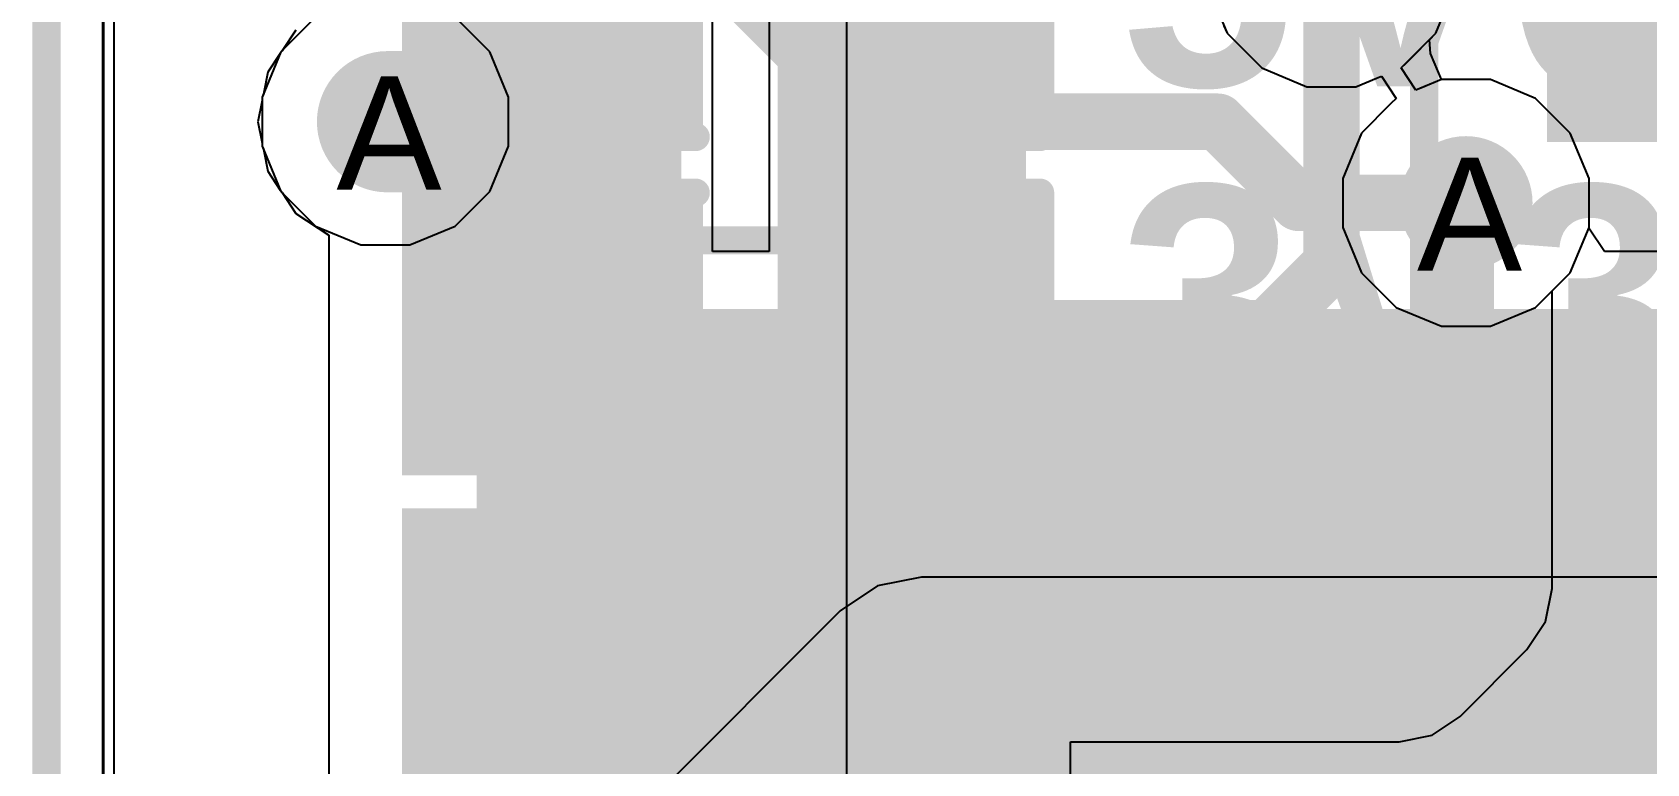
# Model space of a CAD drawing. Header units: inches. Extents: x 0 to 5271, y 0 to 5417.
# Drawn here: x -0.06 to 7.2, y 95.11 to 98.4 of the extents above; entities that cross this region are included whole.
import ezdxf

# ---------------------------------------------------------------- set-up
doc = ezdxf.new("R2010")
doc.units = ezdxf.units.IN
for name, color, linetype in [('Board_Outline', 216, 'Continuous'), ('Bottom Layer', 5, 'Continuous'), ('Bottom Overlay', 54, 'Continuous'), ('Bottom Paste', 16, 'Continuous'), ('Bottom Solder', 6, 'Continuous'), ('Drill Drawing', 1, 'Continuous'), ('L2_GND1', 16, 'Continuous'), ('L3_SIG1', 76, 'Continuous'), ('L4_PWR', 90, 'Continuous'), ('L5_GND2', 156, 'Continuous'), ('L6_SIG2', 130, 'Continuous'), ('L7_GND3', 216, 'Continuous'), ('Top Layer', 1, 'Continuous'), ('Top Overlay', 2, 'Continuous'), ('Top Paste', 8, 'Continuous'), ('Top Solder', 216, 'Continuous'), ('Via Holes', 16, 'Continuous')]:
    doc.layers.add(name, color=color, linetype=linetype)
doc.styles.add('Arial', font='', dxfattribs={"height": 0.2})
doc.styles.add('Arial_Bold', font='', dxfattribs={"height": 0.2})
doc.styles.get('Arial').set_extended_font_data('Arial')
doc.styles.get('Arial_Bold').set_extended_font_data('Arial', bold=True)

# ---------------------------------------------------------------- blocks, each defined once
blk = doc.blocks.new('R___0603_B_214')
at = {"layer": 'Bottom Layer'}
for points in [[(-1.14304572, -0.44450508), (-1.14304572, 0.44449492), (-0.38104572, 0.44449492), (-0.38104572, -0.44450508)], [(0.38095428, -0.44450508), (0.38095428, 0.44449492), (1.14295428, 0.44449492), (1.14295428, -0.44450508)]]:
    blk.add_hatch(color=5, dxfattribs=at).paths.add_polyline_path(points)
at = {"layer": 'Bottom Paste'}
for points in [[(-1.14304572, -0.44450508), (-1.14304572, 0.44449492), (-0.38104572, 0.44449492), (-0.38104572, -0.44450508)], [(0.38095428, -0.44450508), (0.38095428, 0.44449492), (1.14295428, 0.44449492), (1.14295428, -0.44450508)]]:
    blk.add_hatch(color=16, dxfattribs=at).paths.add_polyline_path(points)
at = {"layer": 'Bottom Solder'}
for points in [[(-1.24464572, -0.54610508), (-1.24464572, 0.5460949199999999), (-0.27944572, 0.5460949199999999), (-0.27944572, -0.54610508)], [(0.27935428, -0.54610508), (0.27935428, 0.5460949199999999), (1.24455428, 0.5460949199999999), (1.24455428, -0.54610508)]]:
    blk.add_hatch(color=6, dxfattribs=at).paths.add_polyline_path(points)
at = {"layer": 'Bottom Overlay'}
for points in [[(-1.21924572, 0.53339492, 0.127, 0.127, 0), (-1.21924572, -0.53340508, 0.127, 0.127, 0)], [(1.21915428, 0.53339492, 0.127, 0.127, 0), (-1.21924572, 0.53339492, 0.127, 0.127, 0)], [(1.21915428, 0.53339492, 0.127, 0.127, 0), (1.21915428, -0.53340508, 0.127, 0.127, 0)], [(1.21915428, -0.53340508, 0.127, 0.127, 0), (-1.21924572, -0.53340508, 0.127, 0.127, 0)]]:
    blk.add_lwpolyline(points, format="xyseb", dxfattribs=at)
for points in [[(-1.25099572, 0.53339492, 0.0635, 0.0635, 1), (-1.18749572, 0.53339492, 0.0635, 0.0635, 1)], [(-1.25099572, 0.53339492, 0.0635, 0.0635, 1), (-1.18749572, 0.53339492, 0.0635, 0.0635, 1)], [(1.18740428, 0.53339492, 0.0635, 0.0635, 1), (1.25090428, 0.53339492, 0.0635, 0.0635, 1)], [(1.18740428, 0.53339492, 0.0635, 0.0635, 1), (1.25090428, 0.53339492, 0.0635, 0.0635, 1)], [(-1.25099572, -0.53340508, 0.0635, 0.0635, 1), (-1.18749572, -0.53340508, 0.0635, 0.0635, 1)], [(-1.25099572, -0.53340508, 0.0635, 0.0635, 1), (-1.18749572, -0.53340508, 0.0635, 0.0635, 1)], [(1.18740428, -0.53340508, 0.0635, 0.0635, 1), (1.25090428, -0.53340508, 0.0635, 0.0635, 1)], [(1.18740428, -0.53340508, 0.0635, 0.0635, 1), (1.25090428, -0.53340508, 0.0635, 0.0635, 1)]]:
    blk.add_lwpolyline(points, format="xyseb", close=True, dxfattribs=at)
blk = doc.blocks.new('LED_0603_231')
at = {"layer": 'Top Layer'}
for points in [[(-1.00001578, 0.50000535), (-0.5000167799999999, 0.50000535), (-0.5000167799999999, -0.49999519), (-1.00001578, -0.49999519)], [(0.50000662, 0.50000535), (1.00000562, 0.50000535), (1.00000562, -0.49999519), (0.50000662, -0.49999519)]]:
    blk.add_hatch(color=1, dxfattribs=at).paths.add_polyline_path(points)
at = {"layer": 'Top Overlay'}
blk.add_hatch(color=2, dxfattribs=at).paths.add_polyline_path([(1.11759492, -0.66039492), (1.75259492, -0.66039492), (1.75259492, 0.66040508), (1.11759492, 0.66040508)])
at = {"layer": 'Top Paste'}
for points in [[(-1.00001578, 0.50000535), (-0.5000167799999999, 0.50000535), (-0.5000167799999999, -0.49999519), (-1.00001578, -0.49999519)], [(0.50000662, 0.50000535), (1.00000562, 0.50000535), (1.00000562, -0.49999519), (0.50000662, -0.49999519)]]:
    blk.add_hatch(color=8, dxfattribs=at).paths.add_polyline_path(points)
at = {"layer": 'Top Solder'}
for points in [[(-1.10161578, 0.60160535), (-0.39841678, 0.60160535), (-0.39841678, -0.60159519), (-1.10161578, -0.60159519)], [(0.3984066199999999, 0.60160535), (1.10160562, 0.60160535), (1.10160562, -0.60159519), (0.3984066199999999, -0.60159519)]]:
    blk.add_hatch(color=216, dxfattribs=at).paths.add_polyline_path(points)
at = {"layer": 'Top Overlay'}
for points in [[(-1.11760508, 0.6096050799999999, 0.127, 0.127, 0), (-1.11760508, -0.60959492, 0.127, 0.127, 0)], [(-0.43180508, 0.6096050799999999, 0.127, 0.127, 0), (-1.11760508, 0.6096050799999999, 0.127, 0.127, 0)], [(1.11759492, 0.6096050799999999, 0.127, 0.127, 0), (0.43179492, 0.6096050799999999, 0.127, 0.127, 0)], [(1.11759492, 0.6096050799999999, 0.127, 0.127, 0), (1.11759492, -0.60959492, 0.127, 0.127, 0)], [(-0.43180508, -0.60959492, 0.127, 0.127, 0), (-1.11760508, -0.60959492, 0.127, 0.127, 0)], [(1.11759492, -0.60959492, 0.127, 0.127, 0), (0.43179492, -0.60959492, 0.127, 0.127, 0)]]:
    blk.add_lwpolyline(points, format="xyseb", dxfattribs=at)
for points in [[(-1.14935508, 0.6096050799999999, 0.0635, 0.0635, 1), (-1.08585508, 0.6096050799999999, 0.0635, 0.0635, 1)], [(-1.14935508, 0.6096050799999999, 0.0635, 0.0635, 1), (-1.08585508, 0.6096050799999999, 0.0635, 0.0635, 1)], [(-0.46355508, 0.6096050799999999, 0.0635, 0.0635, 1), (-0.40005508, 0.6096050799999999, 0.0635, 0.0635, 1)], [(0.40004492, 0.6096050799999999, 0.0635, 0.0635, 1), (0.46354492, 0.6096050799999999, 0.0635, 0.0635, 1)], [(1.08584492, 0.6096050799999999, 0.0635, 0.0635, 1), (1.14934492, 0.6096050799999999, 0.0635, 0.0635, 1)], [(1.08584492, 0.6096050799999999, 0.0635, 0.0635, 1), (1.14934492, 0.6096050799999999, 0.0635, 0.0635, 1)], [(-1.14935508, -0.60959492, 0.0635, 0.0635, 1), (-1.08585508, -0.60959492, 0.0635, 0.0635, 1)], [(-1.14935508, -0.60959492, 0.0635, 0.0635, 1), (-1.08585508, -0.60959492, 0.0635, 0.0635, 1)], [(-0.46355508, -0.60959492, 0.0635, 0.0635, 1), (-0.40005508, -0.60959492, 0.0635, 0.0635, 1)], [(0.40004492, -0.60959492, 0.0635, 0.0635, 1), (0.46354492, -0.60959492, 0.0635, 0.0635, 1)], [(1.08584492, -0.60959492, 0.0635, 0.0635, 1), (1.14934492, -0.60959492, 0.0635, 0.0635, 1)], [(1.08584492, -0.60959492, 0.0635, 0.0635, 1), (1.14934492, -0.60959492, 0.0635, 0.0635, 1)]]:
    blk.add_lwpolyline(points, format="xyseb", close=True, dxfattribs=at)
blk = doc.blocks.new('LED_0603_232')
at = {"layer": 'Top Layer'}
for points in [[(-1.0000234, 0.50002059), (-0.5000243999999999, 0.50002059), (-0.5000243999999999, -0.49997995), (-1.0000234, -0.49997995)], [(0.499999, 0.50002059), (0.999998, 0.50002059), (0.999998, -0.49997995), (0.499999, -0.49997995)]]:
    blk.add_hatch(color=1, dxfattribs=at).paths.add_polyline_path(points)
at = {"layer": 'Top Overlay'}
blk.add_hatch(color=2, dxfattribs=at).paths.add_polyline_path([(1.1175873, -0.6603796799999999), (1.7525873, -0.6603796799999999), (1.7525873, 0.66042032), (1.1175873, 0.66042032)])
at = {"layer": 'Top Paste'}
for points in [[(-1.0000234, 0.50002059), (-0.5000243999999999, 0.50002059), (-0.5000243999999999, -0.49997995), (-1.0000234, -0.49997995)], [(0.499999, 0.50002059), (0.999998, 0.50002059), (0.999998, -0.49997995), (0.499999, -0.49997995)]]:
    blk.add_hatch(color=8, dxfattribs=at).paths.add_polyline_path(points)
at = {"layer": 'Top Solder'}
for points in [[(-1.1016234, 0.60162059), (-0.3984244, 0.60162059), (-0.3984244, -0.60157995), (-1.1016234, -0.60157995)], [(0.398399, 0.60162059), (1.101598, 0.60162059), (1.101598, -0.60157995), (0.398399, -0.60157995)]]:
    blk.add_hatch(color=216, dxfattribs=at).paths.add_polyline_path(points)
at = {"layer": 'Top Overlay'}
for points in [[(-0.4318127, 0.60962032, 0.127, 0.127, 0), (-1.1176127, 0.60962032, 0.127, 0.127, 0)], [(-1.1176127, 0.60962032, 0.127, 0.127, 0), (-1.1176127, -0.60957968, 0.127, 0.127, 0)], [(1.1175873, 0.60962032, 0.127, 0.127, 0), (0.4317873, 0.60962032, 0.127, 0.127, 0)], [(1.1175873, 0.60962032, 0.127, 0.127, 0), (1.1175873, -0.60957968, 0.127, 0.127, 0)], [(-0.4318127, -0.60957968, 0.127, 0.127, 0), (-1.1176127, -0.60957968, 0.127, 0.127, 0)], [(1.1175873, -0.60957968, 0.127, 0.127, 0), (0.4317873, -0.60957968, 0.127, 0.127, 0)]]:
    blk.add_lwpolyline(points, format="xyseb", dxfattribs=at)
for points in [[(-1.1493627, 0.60962032, 0.0635, 0.0635, 1), (-1.0858627, 0.60962032, 0.0635, 0.0635, 1)], [(-1.1493627, 0.60962032, 0.0635, 0.0635, 1), (-1.0858627, 0.60962032, 0.0635, 0.0635, 1)], [(-0.4635626999999999, 0.60962032, 0.0635, 0.0635, 1), (-0.4000627, 0.60962032, 0.0635, 0.0635, 1)], [(0.4000373, 0.60962032, 0.0635, 0.0635, 1), (0.4635372999999999, 0.60962032, 0.0635, 0.0635, 1)], [(1.0858373, 0.60962032, 0.0635, 0.0635, 1), (1.1493373, 0.60962032, 0.0635, 0.0635, 1)], [(1.0858373, 0.60962032, 0.0635, 0.0635, 1), (1.1493373, 0.60962032, 0.0635, 0.0635, 1)], [(-1.1493627, -0.60957968, 0.0635, 0.0635, 1), (-1.0858627, -0.60957968, 0.0635, 0.0635, 1)], [(-1.1493627, -0.60957968, 0.0635, 0.0635, 1), (-1.0858627, -0.60957968, 0.0635, 0.0635, 1)], [(-0.4635626999999999, -0.60957968, 0.0635, 0.0635, 1), (-0.4000627, -0.60957968, 0.0635, 0.0635, 1)], [(0.4000373, -0.60957968, 0.0635, 0.0635, 1), (0.4635372999999999, -0.60957968, 0.0635, 0.0635, 1)], [(1.0858373, -0.60957968, 0.0635, 0.0635, 1), (1.1493373, -0.60957968, 0.0635, 0.0635, 1)], [(1.0858373, -0.60957968, 0.0635, 0.0635, 1), (1.1493373, -0.60957968, 0.0635, 0.0635, 1)]]:
    blk.add_lwpolyline(points, format="xyseb", close=True, dxfattribs=at)
blk = doc.blocks.new('LED_0603_233')
at = {"layer": 'Top Layer'}
for points in [[(-1.0000234, 0.4999875699999999), (-0.5000243999999999, 0.4999875699999999), (-0.5000243999999999, -0.50001297), (-1.0000234, -0.50001297)], [(0.499999, 0.4999875699999999), (0.999998, 0.4999875699999999), (0.999998, -0.50001297), (0.499999, -0.50001297)]]:
    blk.add_hatch(color=1, dxfattribs=at).paths.add_polyline_path(points)
at = {"layer": 'Top Overlay'}
blk.add_hatch(color=2, dxfattribs=at).paths.add_polyline_path([(1.1175873, -0.6604127), (1.7525873, -0.6604127), (1.7525873, 0.6603872999999999), (1.1175873, 0.6603872999999999)])
at = {"layer": 'Top Paste'}
for points in [[(-1.0000234, 0.4999875699999999), (-0.5000243999999999, 0.4999875699999999), (-0.5000243999999999, -0.50001297), (-1.0000234, -0.50001297)], [(0.499999, 0.4999875699999999), (0.999998, 0.4999875699999999), (0.999998, -0.50001297), (0.499999, -0.50001297)]]:
    blk.add_hatch(color=8, dxfattribs=at).paths.add_polyline_path(points)
at = {"layer": 'Top Solder'}
for points in [[(-1.1016234, 0.60158757), (-0.3984244, 0.60158757), (-0.3984244, -0.6016129699999999), (-1.1016234, -0.6016129699999999)], [(0.398399, 0.60158757), (1.101598, 0.60158757), (1.101598, -0.6016129699999999), (0.398399, -0.6016129699999999)]]:
    blk.add_hatch(color=216, dxfattribs=at).paths.add_polyline_path(points)
at = {"layer": 'Top Overlay'}
for points in [[(-0.4318127, 0.6095872999999999, 0.127, 0.127, 0), (-1.1176127, 0.6095872999999999, 0.127, 0.127, 0)], [(-1.1176127, 0.6095872999999999, 0.127, 0.127, 0), (-1.1176127, -0.6096127, 0.127, 0.127, 0)], [(1.1175873, 0.6095872999999999, 0.127, 0.127, 0), (0.4317873, 0.6095872999999999, 0.127, 0.127, 0)], [(1.1175873, 0.6095872999999999, 0.127, 0.127, 0), (1.1175873, -0.6096127, 0.127, 0.127, 0)], [(-0.4318127, -0.6096127, 0.127, 0.127, 0), (-1.1176127, -0.6096127, 0.127, 0.127, 0)], [(1.1175873, -0.6096127, 0.127, 0.127, 0), (0.4317873, -0.6096127, 0.127, 0.127, 0)]]:
    blk.add_lwpolyline(points, format="xyseb", dxfattribs=at)
for points in [[(-1.1493627, 0.6095872999999999, 0.0635, 0.0635, 1), (-1.0858627, 0.6095872999999999, 0.0635, 0.0635, 1)], [(-1.1493627, 0.6095872999999999, 0.0635, 0.0635, 1), (-1.0858627, 0.6095872999999999, 0.0635, 0.0635, 1)], [(-0.4635626999999999, 0.6095872999999999, 0.0635, 0.0635, 1), (-0.4000627, 0.6095872999999999, 0.0635, 0.0635, 1)], [(0.4000373, 0.6095872999999999, 0.0635, 0.0635, 1), (0.4635372999999999, 0.6095872999999999, 0.0635, 0.0635, 1)], [(1.0858373, 0.6095872999999999, 0.0635, 0.0635, 1), (1.1493373, 0.6095872999999999, 0.0635, 0.0635, 1)], [(1.0858373, 0.6095872999999999, 0.0635, 0.0635, 1), (1.1493373, 0.6095872999999999, 0.0635, 0.0635, 1)], [(-1.1493627, -0.6096127, 0.0635, 0.0635, 1), (-1.0858627, -0.6096127, 0.0635, 0.0635, 1)], [(-1.1493627, -0.6096127, 0.0635, 0.0635, 1), (-1.0858627, -0.6096127, 0.0635, 0.0635, 1)], [(-0.4635626999999999, -0.6096127, 0.0635, 0.0635, 1), (-0.4000627, -0.6096127, 0.0635, 0.0635, 1)], [(0.4000373, -0.6096127, 0.0635, 0.0635, 1), (0.4635372999999999, -0.6096127, 0.0635, 0.0635, 1)], [(1.0858373, -0.6096127, 0.0635, 0.0635, 1), (1.1493373, -0.6096127, 0.0635, 0.0635, 1)], [(1.0858373, -0.6096127, 0.0635, 0.0635, 1), (1.1493373, -0.6096127, 0.0635, 0.0635, 1)]]:
    blk.add_lwpolyline(points, format="xyseb", close=True, dxfattribs=at)
blk = doc.blocks.new('SMB_B__D___________B_562')
at = {"layer": 'Bottom Layer'}
for points in [[(-0.90002614, 1.19999506), (-0.90002614, -1.20000522), (-3.70002562, -1.20000522), (-3.70002562, 1.19999506)], [(3.700015459999999, 1.19999506), (3.700015459999999, -1.20000522), (0.9000159799999999, -1.20000522), (0.9000159799999999, 1.19999506)]]:
    blk.add_hatch(color=5, dxfattribs=at).paths.add_polyline_path(points)
at = {"layer": 'Bottom Paste'}
for points in [[(-0.90002614, 1.19999506), (-0.90002614, -1.20000522), (-3.70002562, -1.20000522), (-3.70002562, 1.19999506)], [(3.700015459999999, 1.19999506), (3.700015459999999, -1.20000522), (0.9000159799999999, -1.20000522), (0.9000159799999999, 1.19999506)]]:
    blk.add_hatch(color=16, dxfattribs=at).paths.add_polyline_path(points)
at = {"layer": 'Bottom Solder'}
for points in [[(-0.7984261399999999, 1.30159506), (-0.7984261399999999, -1.30160522), (-3.80162562, -1.30160522), (-3.80162562, 1.30159506)], [(3.80161546, 1.30159506), (3.80161546, -1.30160522), (0.79841598, -1.30160522), (0.79841598, 1.30159506)]]:
    blk.add_hatch(color=6, dxfattribs=at).paths.add_polyline_path(points)
at = {"layer": 'Bottom Overlay'}
blk.add_lwpolyline([(2.38759492, -1.85420508, 0.127, 0.127, 0), (-2.20980508, -1.85420508, 0.127, 0.127, 0)], format="xyseb", dxfattribs=at)

msp = doc.modelspace()

# ---------------------------------------------------------------- hatches: boundary and pattern name
at = {"layer": 'Bottom Layer'}
h = msp.add_hatch(color=5, dxfattribs=at)
edge = h.paths.add_edge_path()
edge.add_arc((1.52470612, 97.99320508), 0.2999994, 0, 360)
h = msp.add_hatch(color=5, dxfattribs=at)
edge = h.paths.add_edge_path()
edge.add_arc((6.38560572, 97.62840519999999), 0.2999994, 0, 360)
msp.add_hatch(color=5, dxfattribs=at).paths.add_polyline_path([(1.93598292, 93.11640507999999), (11.43588772, 93.11640507999999), (11.43588772, 97.1506058), (1.93598292, 97.1506058)])
at = {"layer": 'L2_GND1'}
h = msp.add_hatch(color=16, dxfattribs=at)
edge = h.paths.add_edge_path()
edge.add_arc((1.52470612, 97.99320508), 0.2999994, 0, 360)
h = msp.add_hatch(color=16, dxfattribs=at)
edge = h.paths.add_edge_path()
edge.add_arc((6.38560572, 97.62840519999999), 0.2999994, 0, 360)
at = {"layer": 'L3_SIG1'}
h = msp.add_hatch(color=76, dxfattribs=at)
edge = h.paths.add_edge_path()
edge.add_arc((1.52470612, 97.99320508), 0.2999994, 0, 360)
h = msp.add_hatch(color=76, dxfattribs=at)
edge = h.paths.add_edge_path()
edge.add_arc((6.38560572, 97.62840519999999), 0.2999994, 0, 360)
at = {"layer": 'L4_PWR'}
h = msp.add_hatch(color=90, dxfattribs=at)
edge = h.paths.add_edge_path()
edge.add_arc((1.52470612, 97.99320508), 0.2999994, 0, 360)
h = msp.add_hatch(color=90, dxfattribs=at)
edge = h.paths.add_edge_path()
edge.add_arc((6.38560572, 97.62840519999999), 0.2999994, 0, 360)
at = {"layer": 'L5_GND2'}
h = msp.add_hatch(color=156, dxfattribs=at)
edge = h.paths.add_edge_path()
edge.add_arc((1.52470612, 97.99320508), 0.2999994, 0, 360)
h = msp.add_hatch(color=156, dxfattribs=at)
edge = h.paths.add_edge_path()
edge.add_arc((6.38560572, 97.62840519999999), 0.2999994, 0, 360)
at = {"layer": 'L6_SIG2'}
h = msp.add_hatch(color=130, dxfattribs=at)
edge = h.paths.add_edge_path()
edge.add_arc((1.52470612, 97.99320508), 0.2999994, 0, 360)
h = msp.add_hatch(color=130, dxfattribs=at)
edge = h.paths.add_edge_path()
edge.add_arc((6.38560572, 97.62840519999999), 0.2999994, 0, 360)
at = {"layer": 'L7_GND3'}
h = msp.add_hatch(color=216, dxfattribs=at)
edge = h.paths.add_edge_path()
edge.add_arc((1.52470612, 97.99320508), 0.2999994, 0, 360)
h = msp.add_hatch(color=216, dxfattribs=at)
edge = h.paths.add_edge_path()
edge.add_arc((6.38560572, 97.62840519999999), 0.2999994, 0, 360)
at = {"layer": 'Top Layer'}
h = msp.add_hatch(color=1, dxfattribs=at)
edge = h.paths.add_edge_path()
edge.add_arc((1.52470612, 97.99320508), 0.2999994, 0, 360)
h = msp.add_hatch(color=1, dxfattribs=at)
edge = h.paths.add_edge_path()
edge.add_arc((6.38560572, 97.62840519999999), 0.2999994, 0, 360)
at = {"layer": 'Via Holes'}
h = msp.add_hatch(color=7, dxfattribs=at)
edge = h.paths.add_edge_path()
edge.add_arc((1.52470612, 97.99320508), 0.1499997, 0, 360)
h = msp.add_hatch(color=7, dxfattribs=at)
edge = h.paths.add_edge_path()
edge.add_arc((6.38560572, 97.62840519999999), 0.1499997, 0, 360)

# ---------------------------------------------------------------- linework, layer by layer
at = {"layer": 'Board_Outline'}
msp.add_lwpolyline([(0, 0, 0.127, 0.127, 0), (0, 110.00000098, 0.127, 0.127, 0)], format="xyseb", dxfattribs=at)
at = {"layer": 'Bottom Layer'}
for p, q in [((0.254, 84.5109054), (0.254, 102.489)), ((2.99724572, 97.40958165999999), (2.99724572, 98.69170507999999)), ((6.25046502, 98.39058553999999), (6.334805719999999, 98.59420209999999)), ((3.25124572, 98.52793095999999), (3.25124572, 97.40958165999999)), ((1.1223371, 98.40523372), (1.06006646, 98.31203857999999)), ((6.094623319999999, 98.23474384), (6.25046502, 98.39058553999999)), ((1.05233216, 98.30046125999999), (0.9960254399999999, 98.21619421999999)), ((1.05504742, 98.30701953999998), (1.05233216, 98.30046125999999)), ((1.06006646, 98.31203857999999), (1.05504742, 98.30701953999998)), ((0.9960254399999999, 98.21619421999999), (0.97625408, 98.11679386)), ((6.16070904, 98.1348939), (6.094623319999999, 98.23474384)), ((6.27540782, 98.1824046), (6.16070904, 98.1348939)), ((6.495803619999999, 98.1824046), (6.27540782, 98.1824046)), ((6.69942018, 98.09806389999999), (6.495803619999999, 98.1824046)), ((0.97070672, 98.08890973999999), (0.95166942, 97.99320508)), ((0.97625408, 98.11679386), (0.97070672, 98.10340298)), ((0.97070672, 98.10340298), (0.97070672, 98.08890973999999)), ((6.855264419999999, 97.94221965999999), (6.69942018, 98.09806389999999)), ((0.95166942, 97.99320508), (0.97070672, 97.89750042)), ((6.939605119999999, 97.73860309999999), (6.855264419999999, 97.94221965999999)), ((0.97070672, 97.89750042), (0.97070672, 97.88300717999999)), ((0.97070672, 97.88300717999999), (0.97625408, 97.86961629999999)), ((0.97625408, 97.86961629999999), (0.9960254399999999, 97.77021593999999)), ((0.9960254399999999, 97.77021593999999), (1.05233216, 97.68594889999999)), ((1.05233216, 97.68594889999999), (1.05504742, 97.67939061999999)), ((6.939605119999999, 97.5182073), (6.939605119999999, 97.73860309999999)), ((1.05504742, 97.67939061999999), (1.06006646, 97.67437157999998)), ((1.06006646, 97.67437157999998), (1.1223371, 97.58117644)), ((1.1223371, 97.58117644), (1.27, 97.48251268)), ((1.27, 97.48251268), (1.27, 93.03093916)), ((6.938350359999999, 97.51517962), (6.939605119999999, 97.5182073)), ((7.00890902, 97.40958165999999), (6.938350359999999, 97.51517962)), ((3.25124572, 97.40958165999999), (2.99724572, 97.40958165999999)), ((9.91276402, 97.40958165999999), (7.00890902, 97.40958165999999))]:
    msp.add_line(p, q, dxfattribs=at)
for points in [[(1.53436574, 97.99320508, 0.635, 0.635, 0), (2.36224572, 97.99320508, 0.635, 0.635, 0)], [(3.88624572, 97.99320508, 0.254, 0.254, 0), (5.2694205, 97.99320508, 0.254, 0.254, 0)], [(5.2694205, 97.99320508, 0.254, 0.254, 0), (5.634220379999999, 97.62840519999999, 0.254, 0.254, 0)], [(5.634220379999999, 97.62840519999999, 0.254, 0.254, 0), (6.38560572, 97.62840519999999, 0.254, 0.254, 0)]]:
    msp.add_lwpolyline(points, format="xyseb", dxfattribs=at)
for points in [[(1.37561574, 97.99320508, 0.3175, 0.3175, 1), (1.69311574, 97.99320508, 0.3175, 0.3175, 1)], [(2.20349572, 97.99320508, 0.3175, 0.3175, 1), (2.52099572, 97.99320508, 0.3175, 0.3175, 1)], [(3.822745719999999, 97.99320508, 0.127, 0.127, 1), (3.94974572, 97.99320508, 0.127, 0.127, 1)], [(5.2059205, 97.99320508, 0.127, 0.127, 1), (5.332920499999999, 97.99320508, 0.127, 0.127, 1)], [(5.2059205, 97.99320508, 0.127, 0.127, 1), (5.332920499999999, 97.99320508, 0.127, 0.127, 1)], [(5.57072038, 97.62840519999999, 0.127, 0.127, 1), (5.69772038, 97.62840519999999, 0.127, 0.127, 1)], [(5.57072038, 97.62840519999999, 0.127, 0.127, 1), (5.69772038, 97.62840519999999, 0.127, 0.127, 1)], [(6.32210572, 97.62840519999999, 0.127, 0.127, 1), (6.449105719999999, 97.62840519999999, 0.127, 0.127, 1)]]:
    msp.add_lwpolyline(points, format="xyseb", close=True, dxfattribs=at)
at = {"layer": 'L2_GND1'}
for p, q in [((0.25896316, 92.54120938), (0.25896316, 101.21656414)), ((5.22680692, 98.59420209999999), (5.31114762, 98.39058553999999)), ((6.25046502, 98.39058553999999), (6.334805719999999, 98.59420209999999)), ((1.21089166, 98.46286377999999), (1.05504742, 98.30701953999998)), ((1.99436482, 98.30701953999998), (1.83852058, 98.46286377999999)), ((5.31114762, 98.39058553999999), (5.46699186, 98.2347413)), ((6.118090379999999, 98.2582109), (6.25046502, 98.39058553999999)), ((1.05504742, 98.30701953999998), (0.97070672, 98.10340298)), ((2.07870552, 98.10340298), (1.99436482, 98.30701953999998)), ((5.46699186, 98.2347413), (5.67060842, 98.1504006)), ((5.9839987, 98.18891969999999), (6.005703, 98.19790622)), ((6.005703, 98.19790622), (6.07178364, 98.09806389999999)), ((6.0946284, 98.2347413), (6.118090379999999, 98.2582109)), ((6.16070904, 98.13489898), (6.0946284, 98.2347413)), ((5.67060842, 98.1504006), (5.89100422, 98.1504006)), ((5.89100422, 98.1504006), (5.9839987, 98.18891969999999)), ((6.18241334, 98.1438855), (6.16070904, 98.13489898)), ((6.27540782, 98.1824046), (6.18241334, 98.1438855)), ((6.495803619999999, 98.1824046), (6.27540782, 98.1824046)), ((6.69942018, 98.09806389999999), (6.495803619999999, 98.1824046)), ((0.97070672, 98.10340298), (0.97070672, 97.88300717999999)), ((2.07870552, 97.88300717999999), (2.07870552, 98.10340298)), ((6.04832166, 98.07459429999999), (5.915947019999999, 97.94221965999999)), ((6.07178364, 98.09806389999999), (6.04832166, 98.07459429999999)), ((6.855264419999999, 97.94221965999999), (6.69942018, 98.09806389999999)), ((5.915947019999999, 97.94221965999999), (5.83160632, 97.73860309999999)), ((6.939605119999999, 97.73860309999999), (6.855264419999999, 97.94221965999999)), ((0.97070672, 97.88300717999999), (1.05504742, 97.67939061999999)), ((1.99436482, 97.67939061999999), (2.07870552, 97.88300717999999)), ((5.83160632, 97.73860309999999), (5.83160632, 97.5182073)), ((6.939605119999999, 97.5182073), (6.939605119999999, 97.73860309999999)), ((1.05504742, 97.67939061999999), (1.21089166, 97.52354637999998)), ((1.83852058, 97.52354637999998), (1.99436482, 97.67939061999999)), ((1.21089166, 97.52354637999998), (1.41450822, 97.43920568)), ((1.63490402, 97.43920568), (1.83852058, 97.52354637999998)), ((5.83160632, 97.5182073), (5.915947019999999, 97.31459073999999)), ((6.855264419999999, 97.31459073999999), (6.939605119999999, 97.5182073)), ((1.41450822, 97.43920568), (1.63490402, 97.43920568)), ((5.915947019999999, 97.31459073999999), (6.071791259999999, 97.15874649999999)), ((6.69942018, 97.15874649999999), (6.855264419999999, 97.31459073999999)), ((6.071791259999999, 97.15874649999999), (6.27540782, 97.0744058)), ((6.495803619999999, 97.0744058), (6.69942018, 97.15874649999999)), ((6.27540782, 97.0744058), (6.495803619999999, 97.0744058))]:
    msp.add_line(p, q, dxfattribs=at)
at = {"layer": 'L3_SIG1'}
for p, q in [((0.3048, 92.67713239999999), (0.3048, 100.2538)), ((5.22680692, 98.59420209999999), (5.31114762, 98.39058553999999)), ((6.25046502, 98.39058553999999), (6.334805719999999, 98.59420209999999)), ((1.21089166, 98.46286377999999), (1.05504742, 98.30701953999998)), ((1.99436482, 98.30701953999998), (1.83852058, 98.46286377999999)), ((5.31114762, 98.39058553999999), (5.46699186, 98.2347413)), ((6.118090379999999, 98.2582109), (6.25046502, 98.39058553999999)), ((1.05504742, 98.30701953999998), (0.97070672, 98.10340298)), ((2.07870552, 98.10340298), (1.99436482, 98.30701953999998)), ((5.46699186, 98.2347413), (5.67060842, 98.1504006)), ((5.9839987, 98.18891969999999), (6.005703, 98.19790622)), ((6.005703, 98.19790622), (6.07178364, 98.09806389999999)), ((6.0946284, 98.2347413), (6.118090379999999, 98.2582109)), ((6.16070904, 98.13489898), (6.0946284, 98.2347413)), ((5.67060842, 98.1504006), (5.89100422, 98.1504006)), ((5.89100422, 98.1504006), (5.9839987, 98.18891969999999)), ((6.18241334, 98.1438855), (6.16070904, 98.13489898)), ((6.27540782, 98.1824046), (6.18241334, 98.1438855)), ((6.495803619999999, 98.1824046), (6.27540782, 98.1824046)), ((6.69942018, 98.09806389999999), (6.495803619999999, 98.1824046)), ((0.97070672, 98.10340298), (0.97070672, 97.88300717999999)), ((2.07870552, 97.88300717999999), (2.07870552, 98.10340298)), ((6.04832166, 98.07459429999999), (5.915947019999999, 97.94221965999999)), ((6.07178364, 98.09806389999999), (6.04832166, 98.07459429999999)), ((6.855264419999999, 97.94221965999999), (6.69942018, 98.09806389999999)), ((5.915947019999999, 97.94221965999999), (5.83160632, 97.73860309999999)), ((6.939605119999999, 97.73860309999999), (6.855264419999999, 97.94221965999999)), ((0.97070672, 97.88300717999999), (1.05504742, 97.67939061999999)), ((1.99436482, 97.67939061999999), (2.07870552, 97.88300717999999)), ((5.83160632, 97.73860309999999), (5.83160632, 97.5182073)), ((6.939605119999999, 97.5182073), (6.939605119999999, 97.73860309999999)), ((1.05504742, 97.67939061999999), (1.21089166, 97.52354637999998)), ((1.83852058, 97.52354637999998), (1.99436482, 97.67939061999999)), ((1.21089166, 97.52354637999998), (1.41450822, 97.43920568)), ((1.63490402, 97.43920568), (1.83852058, 97.52354637999998)), ((5.83160632, 97.5182073), (5.915947019999999, 97.31459073999999)), ((6.855264419999999, 97.31459073999999), (6.939605119999999, 97.5182073)), ((1.41450822, 97.43920568), (1.63490402, 97.43920568)), ((5.915947019999999, 97.31459073999999), (6.071791259999999, 97.15874649999999)), ((6.69942018, 97.15874649999999), (6.855264419999999, 97.31459073999999)), ((6.071791259999999, 97.15874649999999), (6.27540782, 97.0744058)), ((6.495803619999999, 97.0744058), (6.69942018, 97.15874649999999)), ((6.27540782, 97.0744058), (6.495803619999999, 97.0744058))]:
    msp.add_line(p, q, dxfattribs=at)
for points in [[(2.75456904, 99.22643095999999, 0.635, 0.635, 0), (3.60679492, 98.37420508, 0.635, 0.635, 0)], [(3.60679492, 70.73900508, 0.635, 0.635, 0), (3.60679492, 98.37420508, 0.635, 0.635, 0)]]:
    msp.add_lwpolyline(points, format="xyseb", dxfattribs=at)
msp.add_lwpolyline([(3.44804492, 98.37420508, 0.3175, 0.3175, 1), (3.76554492, 98.37420508, 0.3175, 0.3175, 1)], format="xyseb", close=True, dxfattribs=at)
msp.add_lwpolyline([(3.44804492, 98.37420508, 0.3175, 0.3175, 1), (3.76554492, 98.37420508, 0.3175, 0.3175, 1)], format="xyseb", close=True, dxfattribs=at)
at = {"layer": 'L4_PWR'}
for p, q in [((0.254, 64.1604), (0.254, 98.425)), ((5.29689314, 98.425), (5.31114762, 98.39058553999999)), ((6.25046502, 98.39058553999999), (6.264719499999999, 98.425)), ((5.31114762, 98.39058553999999), (5.46699186, 98.2347413)), ((6.118090379999999, 98.2582109), (6.25046502, 98.39058553999999)), ((5.46699186, 98.2347413), (5.67060842, 98.1504006)), ((5.9839987, 98.18891969999999), (6.005703, 98.19790622)), ((6.005703, 98.19790622), (6.07178364, 98.09806389999999)), ((6.0946284, 98.2347413), (6.118090379999999, 98.2582109)), ((6.16070904, 98.13489898), (6.0946284, 98.2347413)), ((5.67060842, 98.1504006), (5.89100422, 98.1504006)), ((5.89100422, 98.1504006), (5.9839987, 98.18891969999999)), ((6.18241334, 98.1438855), (6.16070904, 98.13489898)), ((6.27540782, 98.1824046), (6.18241334, 98.1438855)), ((6.495803619999999, 98.1824046), (6.27540782, 98.1824046)), ((6.69942018, 98.09806389999999), (6.495803619999999, 98.1824046)), ((6.04832166, 98.07459429999999), (5.915947019999999, 97.94221965999999)), ((6.07178364, 98.09806389999999), (6.04832166, 98.07459429999999)), ((6.855264419999999, 97.94221965999999), (6.69942018, 98.09806389999999)), ((5.915947019999999, 97.94221965999999), (5.83160632, 97.73860309999999)), ((6.939605119999999, 97.73860309999999), (6.855264419999999, 97.94221965999999)), ((5.83160632, 97.73860309999999), (5.83160632, 97.5182073)), ((6.939605119999999, 97.5182073), (6.939605119999999, 97.73860309999999)), ((5.83160632, 97.5182073), (5.915947019999999, 97.31459073999999)), ((6.855264419999999, 97.31459073999999), (6.939605119999999, 97.5182073)), ((5.915947019999999, 97.31459073999999), (6.071791259999999, 97.15874649999999)), ((6.69942018, 97.15874649999999), (6.855264419999999, 97.31459073999999)), ((6.071791259999999, 97.15874649999999), (6.27540782, 97.0744058)), ((6.495803619999999, 97.0744058), (6.69942018, 97.15874649999999)), ((6.27540782, 97.0744058), (6.495803619999999, 97.0744058))]:
    msp.add_line(p, q, dxfattribs=at)
at = {"layer": 'L5_GND2'}
for p, q in [((0.25896316, 92.54120938), (0.25896316, 101.21656414)), ((5.22680692, 98.59420209999999), (5.31114762, 98.39058553999999)), ((6.25046502, 98.39058553999999), (6.334805719999999, 98.59420209999999)), ((1.21089166, 98.46286377999999), (1.05504742, 98.30701953999998)), ((1.99436482, 98.30701953999998), (1.83852058, 98.46286377999999)), ((5.31114762, 98.39058553999999), (5.46699186, 98.2347413)), ((6.118090379999999, 98.2582109), (6.25046502, 98.39058553999999)), ((1.05504742, 98.30701953999998), (0.97070672, 98.10340298)), ((2.07870552, 98.10340298), (1.99436482, 98.30701953999998)), ((5.46699186, 98.2347413), (5.67060842, 98.1504006)), ((5.9839987, 98.18891969999999), (6.005703, 98.19790622)), ((6.005703, 98.19790622), (6.07178364, 98.09806389999999)), ((6.0946284, 98.2347413), (6.118090379999999, 98.2582109)), ((6.16070904, 98.13489898), (6.0946284, 98.2347413)), ((5.67060842, 98.1504006), (5.89100422, 98.1504006)), ((5.89100422, 98.1504006), (5.9839987, 98.18891969999999)), ((6.18241334, 98.1438855), (6.16070904, 98.13489898)), ((6.27540782, 98.1824046), (6.18241334, 98.1438855)), ((6.495803619999999, 98.1824046), (6.27540782, 98.1824046)), ((6.69942018, 98.09806389999999), (6.495803619999999, 98.1824046)), ((0.97070672, 98.10340298), (0.97070672, 97.88300717999999)), ((2.07870552, 97.88300717999999), (2.07870552, 98.10340298)), ((6.04832166, 98.07459429999999), (5.915947019999999, 97.94221965999999)), ((6.07178364, 98.09806389999999), (6.04832166, 98.07459429999999)), ((6.855264419999999, 97.94221965999999), (6.69942018, 98.09806389999999)), ((5.915947019999999, 97.94221965999999), (5.83160632, 97.73860309999999)), ((6.939605119999999, 97.73860309999999), (6.855264419999999, 97.94221965999999)), ((0.97070672, 97.88300717999999), (1.05504742, 97.67939061999999)), ((1.99436482, 97.67939061999999), (2.07870552, 97.88300717999999)), ((5.83160632, 97.73860309999999), (5.83160632, 97.5182073)), ((6.939605119999999, 97.5182073), (6.939605119999999, 97.73860309999999)), ((1.05504742, 97.67939061999999), (1.21089166, 97.52354637999998)), ((1.83852058, 97.52354637999998), (1.99436482, 97.67939061999999)), ((1.21089166, 97.52354637999998), (1.41450822, 97.43920568)), ((1.63490402, 97.43920568), (1.83852058, 97.52354637999998)), ((5.83160632, 97.5182073), (5.915947019999999, 97.31459073999999)), ((6.855264419999999, 97.31459073999999), (6.939605119999999, 97.5182073)), ((1.41450822, 97.43920568), (1.63490402, 97.43920568)), ((5.915947019999999, 97.31459073999999), (6.071791259999999, 97.15874649999999)), ((6.69942018, 97.15874649999999), (6.855264419999999, 97.31459073999999)), ((6.071791259999999, 97.15874649999999), (6.27540782, 97.0744058)), ((6.495803619999999, 97.0744058), (6.69942018, 97.15874649999999)), ((6.27540782, 97.0744058), (6.495803619999999, 97.0744058))]:
    msp.add_line(p, q, dxfattribs=at)
at = {"layer": 'L6_SIG2'}
for p, q in [((0.25896316, 92.54120938), (0.25896316, 101.21656414)), ((5.22680692, 98.59420209999999), (5.31114762, 98.39058553999999)), ((6.25046502, 98.39058553999999), (6.334805719999999, 98.59420209999999)), ((1.21089166, 98.46286377999999), (1.05504742, 98.30701953999998)), ((1.99436482, 98.30701953999998), (1.83852058, 98.46286377999999)), ((5.31114762, 98.39058553999999), (5.46699186, 98.2347413)), ((6.118090379999999, 98.2582109), (6.25046502, 98.39058553999999)), ((1.05504742, 98.30701953999998), (0.97070672, 98.10340298)), ((2.07870552, 98.10340298), (1.99436482, 98.30701953999998)), ((5.46699186, 98.2347413), (5.67060842, 98.1504006)), ((5.9839987, 98.18891969999999), (6.005703, 98.19790622)), ((6.005703, 98.19790622), (6.07178364, 98.09806389999999)), ((6.0946284, 98.2347413), (6.118090379999999, 98.2582109)), ((6.16070904, 98.13489898), (6.0946284, 98.2347413)), ((5.67060842, 98.1504006), (5.89100422, 98.1504006)), ((5.89100422, 98.1504006), (5.9839987, 98.18891969999999)), ((6.18241334, 98.1438855), (6.16070904, 98.13489898)), ((6.27540782, 98.1824046), (6.18241334, 98.1438855)), ((6.495803619999999, 98.1824046), (6.27540782, 98.1824046)), ((6.69942018, 98.09806389999999), (6.495803619999999, 98.1824046)), ((0.97070672, 98.10340298), (0.97070672, 97.88300717999999)), ((2.07870552, 97.88300717999999), (2.07870552, 98.10340298)), ((6.04832166, 98.07459429999999), (5.915947019999999, 97.94221965999999)), ((6.07178364, 98.09806389999999), (6.04832166, 98.07459429999999)), ((6.855264419999999, 97.94221965999999), (6.69942018, 98.09806389999999)), ((5.915947019999999, 97.94221965999999), (5.83160632, 97.73860309999999)), ((6.939605119999999, 97.73860309999999), (6.855264419999999, 97.94221965999999)), ((0.97070672, 97.88300717999999), (1.05504742, 97.67939061999999)), ((1.99436482, 97.67939061999999), (2.07870552, 97.88300717999999)), ((5.83160632, 97.73860309999999), (5.83160632, 97.5182073)), ((6.939605119999999, 97.5182073), (6.939605119999999, 97.73860309999999)), ((1.05504742, 97.67939061999999), (1.21089166, 97.52354637999998)), ((1.83852058, 97.52354637999998), (1.99436482, 97.67939061999999)), ((1.21089166, 97.52354637999998), (1.41450822, 97.43920568)), ((1.63490402, 97.43920568), (1.83852058, 97.52354637999998)), ((5.83160632, 97.5182073), (5.915947019999999, 97.31459073999999)), ((6.855264419999999, 97.31459073999999), (6.939605119999999, 97.5182073)), ((1.41450822, 97.43920568), (1.63490402, 97.43920568)), ((5.915947019999999, 97.31459073999999), (6.071791259999999, 97.15874649999999)), ((6.69942018, 97.15874649999999), (6.855264419999999, 97.31459073999999)), ((6.071791259999999, 97.15874649999999), (6.27540782, 97.0744058)), ((6.495803619999999, 97.0744058), (6.69942018, 97.15874649999999)), ((6.27540782, 97.0744058), (6.495803619999999, 97.0744058)), ((3.93699492, 95.9457568), (3.73878348, 95.90633091999999)), ((29.81852812, 95.9457568), (3.93699492, 95.9457568)), ((3.73878348, 95.90633091999999), (3.57074724, 95.79405276)), ((3.57074724, 95.79405276), (0.71300594, 92.93631145999998))]:
    msp.add_line(p, q, dxfattribs=at)
for points in [[(0.93979492, 92.43060507999999, 0.508, 0.508, 0), (3.93699492, 95.42780507999998, 0.508, 0.508, 0)], [(3.93699492, 95.42780507999998, 0.508, 0.508, 0), (29.81852812, 95.42780507999998, 0.508, 0.508, 0)]]:
    msp.add_lwpolyline(points, format="xyseb", dxfattribs=at)
msp.add_lwpolyline([(3.809994919999999, 95.42780507999998, 0.254, 0.254, 1), (4.06399492, 95.42780507999998, 0.254, 0.254, 1)], format="xyseb", close=True, dxfattribs=at)
msp.add_lwpolyline([(3.809994919999999, 95.42780507999998, 0.254, 0.254, 1), (4.06399492, 95.42780507999998, 0.254, 0.254, 1)], format="xyseb", close=True, dxfattribs=at)
at = {"layer": 'L7_GND3'}
for p, q in [((0.25896316, 92.54120938), (0.25896316, 101.21656414)), ((5.22680692, 98.59420209999999), (5.31114762, 98.39058553999999)), ((6.25046502, 98.39058553999999), (6.334805719999999, 98.59420209999999)), ((1.21089166, 98.46286377999999), (1.05504742, 98.30701953999998)), ((1.99436482, 98.30701953999998), (1.83852058, 98.46286377999999)), ((5.31114762, 98.39058553999999), (5.46699186, 98.2347413)), ((6.118090379999999, 98.2582109), (6.25046502, 98.39058553999999)), ((1.05504742, 98.30701953999998), (0.97070672, 98.10340298)), ((2.07870552, 98.10340298), (1.99436482, 98.30701953999998)), ((5.46699186, 98.2347413), (5.67060842, 98.1504006)), ((5.9839987, 98.18891969999999), (6.005703, 98.19790622)), ((6.005703, 98.19790622), (6.07178364, 98.09806389999999)), ((6.0946284, 98.2347413), (6.118090379999999, 98.2582109)), ((6.16070904, 98.13489898), (6.0946284, 98.2347413)), ((5.67060842, 98.1504006), (5.89100422, 98.1504006)), ((5.89100422, 98.1504006), (5.9839987, 98.18891969999999)), ((6.18241334, 98.1438855), (6.16070904, 98.13489898)), ((6.27540782, 98.1824046), (6.18241334, 98.1438855)), ((6.495803619999999, 98.1824046), (6.27540782, 98.1824046)), ((6.69942018, 98.09806389999999), (6.495803619999999, 98.1824046)), ((0.97070672, 98.10340298), (0.97070672, 97.88300717999999)), ((2.07870552, 97.88300717999999), (2.07870552, 98.10340298)), ((6.04832166, 98.07459429999999), (5.915947019999999, 97.94221965999999)), ((6.07178364, 98.09806389999999), (6.04832166, 98.07459429999999)), ((6.855264419999999, 97.94221965999999), (6.69942018, 98.09806389999999)), ((5.915947019999999, 97.94221965999999), (5.83160632, 97.73860309999999)), ((6.939605119999999, 97.73860309999999), (6.855264419999999, 97.94221965999999)), ((0.97070672, 97.88300717999999), (1.05504742, 97.67939061999999)), ((1.99436482, 97.67939061999999), (2.07870552, 97.88300717999999)), ((5.83160632, 97.73860309999999), (5.83160632, 97.5182073)), ((6.939605119999999, 97.5182073), (6.939605119999999, 97.73860309999999)), ((1.05504742, 97.67939061999999), (1.21089166, 97.52354637999998)), ((1.83852058, 97.52354637999998), (1.99436482, 97.67939061999999)), ((1.21089166, 97.52354637999998), (1.41450822, 97.43920568)), ((1.63490402, 97.43920568), (1.83852058, 97.52354637999998)), ((5.83160632, 97.5182073), (5.915947019999999, 97.31459073999999)), ((6.855264419999999, 97.31459073999999), (6.939605119999999, 97.5182073)), ((1.41450822, 97.43920568), (1.63490402, 97.43920568)), ((5.915947019999999, 97.31459073999999), (6.071791259999999, 97.15874649999999)), ((6.69942018, 97.15874649999999), (6.855264419999999, 97.31459073999999)), ((6.071791259999999, 97.15874649999999), (6.27540782, 97.0744058)), ((6.495803619999999, 97.0744058), (6.69942018, 97.15874649999999)), ((6.27540782, 97.0744058), (6.495803619999999, 97.0744058))]:
    msp.add_line(p, q, dxfattribs=at)
at = {"layer": 'Top Layer'}
for p, q in [((0.25896316, 92.54120938), (0.25896316, 101.21656414)), ((3.59865422, 99.25022568), (3.59865422, 97.78032767999998)), ((6.25046502, 98.39058553999999), (6.334805719999999, 98.59420209999999)), ((1.21089166, 98.46286377999999), (1.05504742, 98.30701953999998)), ((1.99436482, 98.30701953999998), (1.83852058, 98.46286377999999)), ((6.22180366, 98.36192417999999), (6.25046502, 98.39058553999999)), ((6.22688112, 98.29973736), (6.22180366, 98.36192417999999)), ((1.05504742, 98.30701953999998), (0.97070672, 98.10340298)), ((2.07870552, 98.10340298), (1.99436482, 98.30701953999998)), ((6.27541036, 98.1824046), (6.22688112, 98.29973736)), ((6.495803619999999, 98.1824046), (6.27541036, 98.1824046)), ((6.69942018, 98.09806389999999), (6.495803619999999, 98.1824046)), ((0.97070672, 98.10340298), (0.97070672, 97.88300717999999)), ((2.07870552, 97.88300717999999), (2.07870552, 98.10340298)), ((6.855264419999999, 97.94221965999999), (6.69942018, 98.09806389999999)), ((6.939605119999999, 97.73860309999999), (6.855264419999999, 97.94221965999999)), ((0.97070672, 97.88300717999999), (1.05504742, 97.67939061999999)), ((1.99436482, 97.67939061999999), (2.07870552, 97.88300717999999)), ((3.59865422, 97.78032767999998), (3.59865422, 96.31048048)), ((6.939605119999999, 97.5182073), (6.939605119999999, 97.73860309999999)), ((1.05504742, 97.67939061999999), (1.21089166, 97.52354637999998)), ((1.83852058, 97.52354637999998), (1.99436482, 97.67939061999999)), ((1.21089166, 97.52354637999998), (1.41450822, 97.43920568)), ((1.63490402, 97.43920568), (1.83852058, 97.52354637999998)), ((6.855264419999999, 97.31459073999999), (6.939605119999999, 97.5182073)), ((1.41450822, 97.43920568), (1.63490402, 97.43920568)), ((6.774070779999999, 97.23339709999999), (6.855264419999999, 97.31459073999999)), ((6.774070779999999, 95.89520571999999), (6.774070779999999, 97.23339709999999)), ((3.59865422, 96.31048048), (3.59865422, 94.84058248)), ((6.744500099999999, 95.74654713999999), (6.774070779999999, 95.89520571999999)), ((6.66029148, 95.62051996), (6.744500099999999, 95.74654713999999)), ((6.35966724, 95.31989571999999), (6.66029148, 95.62051996)), ((6.23364006, 95.23568709999999), (6.35966724, 95.31989571999999)), ((6.08498148, 95.20611642), (6.23364006, 95.23568709999999)), ((4.60665322, 94.84058248), (4.60665322, 95.20611642)), ((4.60665322, 95.20611642), (6.08498148, 95.20611642))]:
    msp.add_line(p, q, dxfattribs=at)
for points in [[(2.60263132, 95.56918148, 0.508, 0.508, 0), (2.60263132, 101.16006946, 0.508, 0.508, 0)], [(2.60232652, 95.56953707999999, 0.508, 0.508, 0), (2.60232652, 100.00391988, 0.508, 0.508, 0)], [(5.78080632, 97.35335367999998, 0.254, 0.254, 0), (5.78080632, 98.70439999999999, 0.254, 0.254, 0)], [(6.38560572, 95.89520571999999, 0.254, 0.254, 0), (6.38560572, 97.62840519999999, 0.254, 0.254, 0)], [(5.49193212, 97.06447947999999, 0.254, 0.254, 0), (5.78080632, 97.35335367999998, 0.254, 0.254, 0)], [(4.102653719999999, 97.06447947999999, 0.254, 0.254, 0), (5.49193212, 97.06447947999999, 0.254, 0.254, 0)], [(6.08498148, 95.59458148, 0.254, 0.254, 0), (6.38560572, 95.89520571999999, 0.254, 0.254, 0)], [(2.60232652, 95.56953707999999, 0.508, 0.508, 0), (2.60263132, 95.56918148, 0.508, 0.508, 0)], [(4.102653719999999, 95.59458148, 0.254, 0.254, 0), (6.08498148, 95.59458148, 0.254, 0.254, 0)]]:
    msp.add_lwpolyline(points, format="xyseb", dxfattribs=at)
for points in [[(6.32210572, 97.62840519999999, 0.127, 0.127, 1), (6.449105719999999, 97.62840519999999, 0.127, 0.127, 1)], [(5.71730632, 97.35335367999998, 0.127, 0.127, 1), (5.84430632, 97.35335367999998, 0.127, 0.127, 1)], [(5.71730632, 97.35335367999998, 0.127, 0.127, 1), (5.84430632, 97.35335367999998, 0.127, 0.127, 1)], [(4.03915372, 97.06447947999999, 0.127, 0.127, 1), (4.16615372, 97.06447947999999, 0.127, 0.127, 1)], [(5.42843212, 97.06447947999999, 0.127, 0.127, 1), (5.55543212, 97.06447947999999, 0.127, 0.127, 1)], [(5.42843212, 97.06447947999999, 0.127, 0.127, 1), (5.55543212, 97.06447947999999, 0.127, 0.127, 1)], [(6.32210572, 95.89520571999999, 0.127, 0.127, 1), (6.449105719999999, 95.89520571999999, 0.127, 0.127, 1)], [(6.32210572, 95.89520571999999, 0.127, 0.127, 1), (6.449105719999999, 95.89520571999999, 0.127, 0.127, 1)], [(2.47532652, 95.56953707999999, 0.254, 0.254, 1), (2.72932652, 95.56953707999999, 0.254, 0.254, 1)], [(2.47532652, 95.56953707999999, 0.254, 0.254, 1), (2.72932652, 95.56953707999999, 0.254, 0.254, 1)], [(2.47563132, 95.56918148, 0.254, 0.254, 1), (2.72963132, 95.56918148, 0.254, 0.254, 1)], [(2.47563132, 95.56918148, 0.254, 0.254, 1), (2.72963132, 95.56918148, 0.254, 0.254, 1)], [(4.03915372, 95.59458148, 0.127, 0.127, 1), (4.16615372, 95.59458148, 0.127, 0.127, 1)], [(6.021481479999999, 95.59458148, 0.127, 0.127, 1), (6.14848148, 95.59458148, 0.127, 0.127, 1)], [(6.021481479999999, 95.59458148, 0.127, 0.127, 1), (6.14848148, 95.59458148, 0.127, 0.127, 1)]]:
    msp.add_lwpolyline(points, format="xyseb", close=True, dxfattribs=at)

# ---------------------------------------------------------------- block references
for name, p, rotation in [('SMB_B__D___________B_562', (8.0518, 97.10419999999999), 270), ('LED_0603_232', (3.35262982, 98.534347), 180), ('R___0603_B_214', (3.1242, 97.9932), 180), ('LED_0603_233', (3.35262982, 97.06446677999999), 180), ('LED_0603_231', (3.35263744, 95.59458656), 180)]:
    msp.add_blockref(name, p, dxfattribs=dict(rotation=rotation))

# ---------------------------------------------------------------- texts
at = {"layer": 'Drill Drawing', "style": 'Arial'}
for p in [(1.30462782, 97.6884889), (6.165527419999999, 97.32368901999999)]:
    msp.add_text('A', height=0.508, dxfattribs=at).set_placement(p)
at = {"layer": 'Top Overlay', "style": 'Arial_Bold'}
for s, p in [('5V0-SYS', (4.82704648, 98.15265865999999)), ('3V3-SYS', (4.82704648, 96.69135601999999)), ('3V8-GSM', (4.82704648, 95.19660158))]:
    msp.add_text(s, height=1.016, dxfattribs=at).set_placement(p)

doc.saveas('drawing.dxf')
